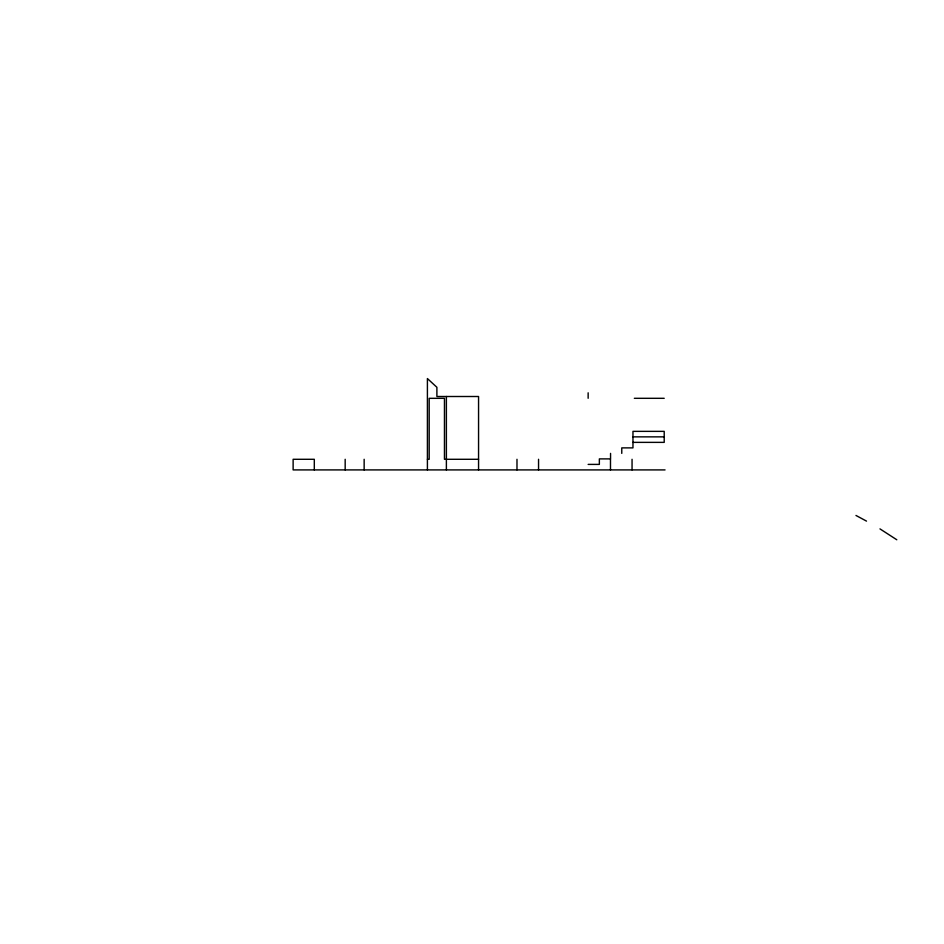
<?xml version="1.0" encoding="UTF-8"?>
<svg xmlns="http://www.w3.org/2000/svg" width="944" height="944" viewBox="0 0 944 944"><rect width="100%" height="100%" fill="white"/><g stroke="black" fill="none" stroke-linecap="round" stroke-linejoin="round"><path stroke-width="1.42" d="M634.333 398.309L664.21 398.309M632.964 436.86L664.21 436.86M632.964 442.37L664.21 442.37L664.21 431.361L632.964 431.361L632.964 447.881L621.766 447.881L621.766 453.391M427.408 459.291L429.19 459.291L429.19 398.321L444.459 398.321L444.459 459.291L478.561 459.291M588.147 464.401L599.357 464.401L599.357 458.89L610.556 458.89L610.556 453.391M665.048 469.911L293.124 469.911L293.124 459.291L314.305 459.291L314.305 469.911M855.972 515.459L866.509 521.112M879.973 528.888L896.8 539.767M632.055 459.291L632.055 469.911M610.485 459.291L610.485 469.911M588.147 392.81L588.147 398.285M538.552 459.291L538.552 469.911M516.982 459.291L516.982 469.911M478.561 469.911L478.561 396.504L436.895 396.504L436.895 387.3L427.408 378.556L427.408 469.911M446.382 396.504L446.382 469.911M364.148 459.291L364.148 469.911M345.174 459.291L345.174 469.911"/></g></svg>
